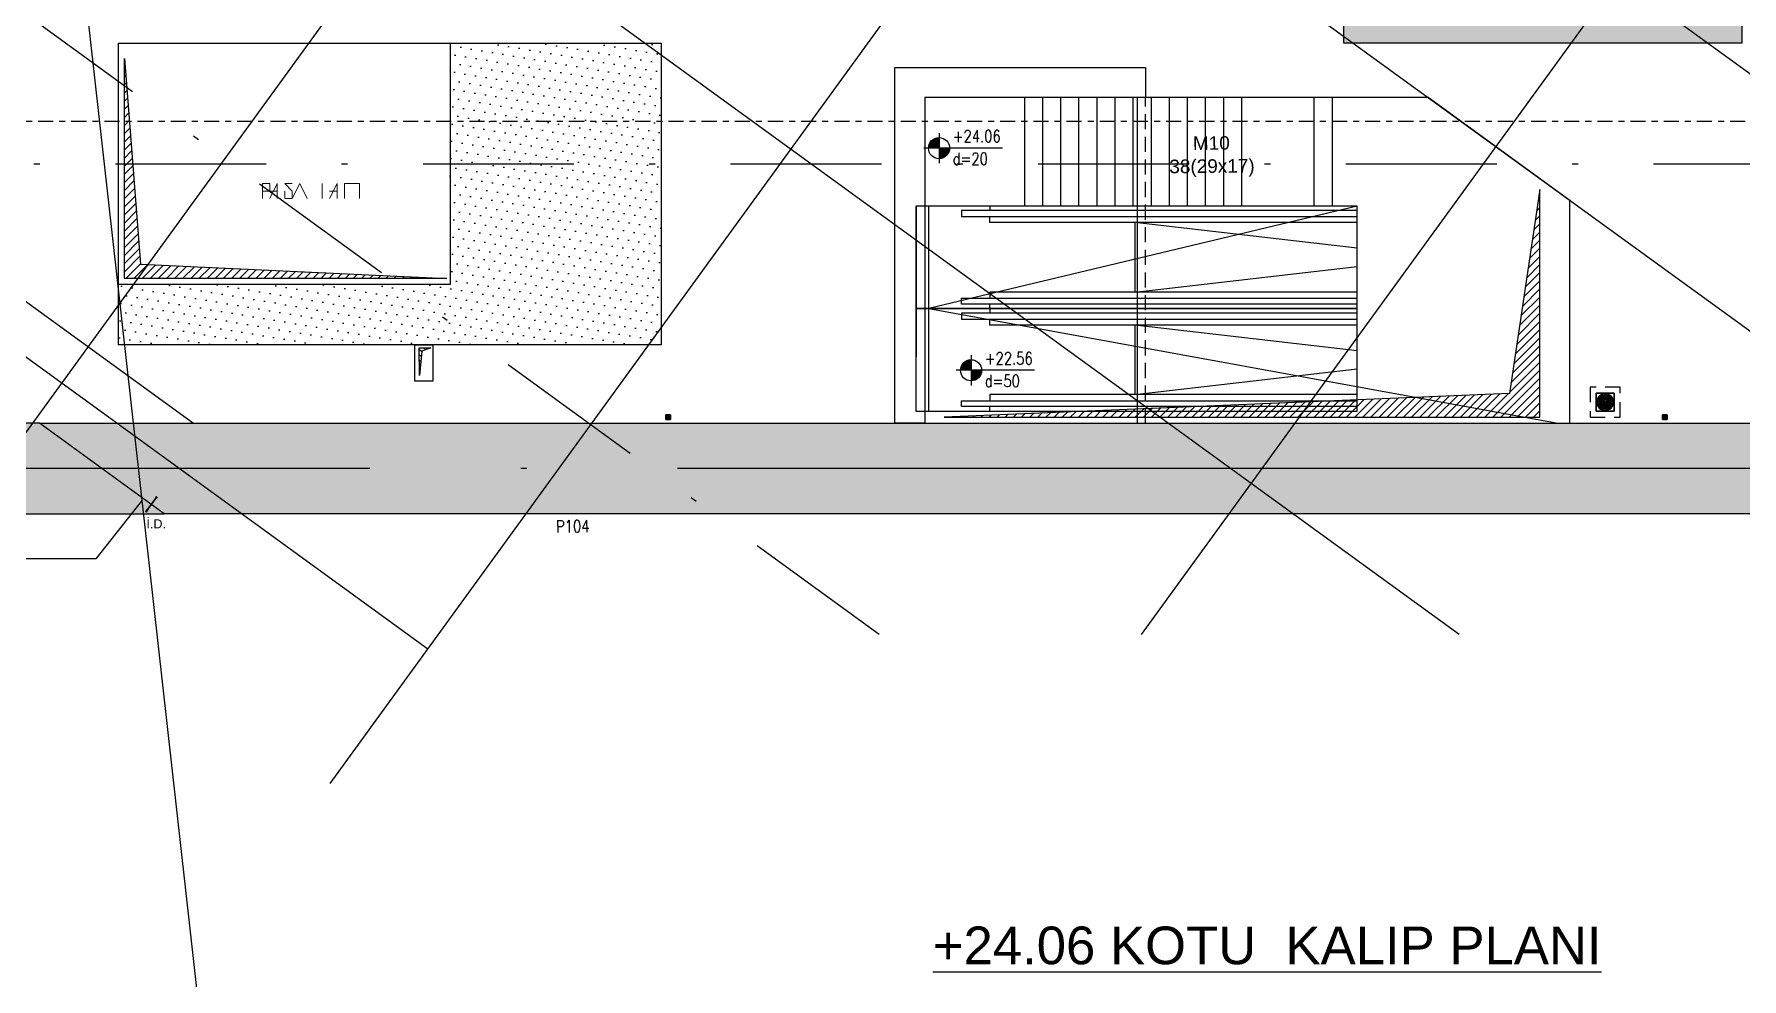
# Model space of a CAD drawing. Header units: inches. Extents: x 400392 to 401495, y 4543971 to 4544133.
# Drawn here: x 400781.95 to 400810.26, y 4544038.53 to 4544054.19 of the extents above; entities that cross this region are included whole.
import ezdxf
from ezdxf.enums import TextEntityAlignment as Align

# ---------------------------------------------------------------- set-up
doc = ezdxf.new("R2010")
doc.units = ezdxf.units.IN
doc.header["$MEASUREMENT"] = 0
for name, pattern in [('ACAD_ISO05W100', [33, 24, -3, 0, -3, 0, -3]), ('AKS', [3, 2.5, -0.25, 0, -0.25]), ('CENTER', [2, 1.25, -0.25, 0.25, -0.25]), ('CIZGI', [0.4, 0.25, -0.15]), ('CONTINU', [0]), ('DASHDOT2', [0.5, 0.25, -0.125, 0, -0.125]), ('HIDDEN', [0.375, 0.25, -0.125])]:
    doc.linetypes.add(name, pattern=pattern)
doc.layers.add('A-DETL-GENF', color=92, linetype='Continuous', lineweight=9)
for name, color, linetype in [('aks prota', 2, 'AKS'), ('bosluk prota', 2, 'Continuous'), ('bosluk tarama prota', 8, 'Continuous'), ('boşluk prota', 2, 'Continuous'), ('boşluk taraması prota', 252, 'Continuous'), ('iderzi_PROTA', 3, 'Continuous'), ('kiriş prota', 6, 'Continuous'), ('kolon tarama prota', 252, 'Continuous'), ('merdiven prota', 2, 'Continuous'), ('not yazısı prota', 6, 'Continuous'), ('not çizgisi prota', 4, 'Continuous'), ('perde prota', 1, 'Continuous'), ('PRT-AL-TUNEL_EKSENI', 14, 'DASHDOT2'), ('PRT-MI-a_fit_drainage', 10, 'Continuous'), ('prt-s-taxis', 7, 'Continuous'), ('skesit prota', 7, 'Continuous'), ('st-s_kolon tarama', 252, 'Continuous'), ('st-s_level (kot)', 6, 'Continuous'), ('st-s_levelmark (kot işareti)', 4, 'Continuous'), ('st_s_su tutucu', 2, 'Continuous'), ('st_s_ölçü', 4, 'Continuous'), ('temel prota', 6, 'Continuous'), ('tperde prota', 6, 'Continuous'), ('tplan prota', 7, 'Continuous')]:
    doc.layers.add(name, color=color, linetype=linetype)
doc.styles.add('Arial', font='Arial.ttf')
doc.styles.add('OLCU', font='romanstw.shx')
doc.styles.add('PRT-MI-a_Arial', font='Arial.ttf', dxfattribs={"height": 30})
doc.styles.add('text25_PROTA', font='Arial.ttf', dxfattribs={"height": 25})
doc.styles.add('tkolon', font='romanstw.shx')
doc.dimstyles.new('1-50', dxfattribs={"dimtxt": 10, "dimasz": 4, "dimexe": 4, "dimexo": 8, "dimgap": 4, "dimtad": 1, "dimdec": 1, "dimrnd": 0.05, "dimzin": 9, "dimdsep": 46, "dimtxsty": 'OLCU', "dimblk1": 'OBLIQUE', "dimblk2": 'OBLIQUE', "dimsah": 1, "dimcen": 2, "dimdle": 4, "dimclrd": 4, "dimclre": 4, "dimclrt": 3, "dimadec": 1, "dimazin": 0, "dimtfac": 1, "dimtdec": 1, "dimtix": 1, "dimtmove": 2, "dimatfit": 3, "dimldrblk": 'OBLIQUE', "dimfxl": 1, "dimtvp": 1, "dimtolj": 1, "dimtzin": 1, "dimarcsym": 0})

# ---------------------------------------------------------------- blocks, each defined once
blk = doc.blocks.new('+24.06 mekanik')
at = {"layer": 'kolon tarama prota', "color": 253}
for p, q in [((71951, 152894), (71708, 152718)), ((71708, 152718), (71951, 152894)), ((72127, 152652), (71951, 152894)), ((71951, 152894), (72127, 152652)), ((71951, 152894), (71951, 152894)), ((72875, 153120), (72810, 153073)), ((72810, 153073), (72875, 153120)), ((72810, 153073), (72857, 153008)), ((72857, 153008), (72810, 153073)), ((72810, 153073), (72810, 153073)), ((72837, 153049), (72833, 153046)), ((72833, 153046), (72837, 153049)), ((72833, 153046), (72833, 153046)), ((72837, 153049), (72837, 153049)), ((72839, 153038), (72843, 153041)), ((72843, 153041), (72839, 153038)), ((72839, 153038), (72839, 153038)), ((72840, 153091), (72843, 153086)), ((72843, 153086), (72840, 153091)), ((72840, 153091), (72840, 153091)), ((72843, 153086), (72843, 153086)), ((72847, 153056), (72843, 153053)), ((72843, 153053), (72847, 153056)), ((72843, 153053), (72843, 153053)), ((72843, 153041), (72843, 153041)), ((72847, 153081), (72850, 153076)), ((72850, 153076), (72847, 153081)), ((72847, 153081), (72847, 153081)), ((72847, 153056), (72847, 153056)), ((72851, 153092), (72848, 153097)), ((72848, 153097), (72851, 153092)), ((72848, 153097), (72848, 153097)), ((72849, 153045), (72853, 153048)), ((72853, 153048), (72849, 153045)), ((72849, 153045), (72849, 153045)), ((72850, 153076), (72850, 153076)), ((72851, 153092), (72851, 153092)), ((72858, 153064), (72853, 153060)), ((72853, 153060), (72858, 153064)), ((72853, 153060), (72853, 153060)), ((72853, 153048), (72853, 153048)), ((72859, 153082), (72855, 153087)), ((72855, 153087), (72859, 153082)), ((72855, 153087), (72855, 153087)), ((72855, 153071), (72858, 153066)), ((72858, 153066), (72855, 153071)), ((72855, 153071), (72855, 153071)), ((72857, 153008), (72922, 153055)), ((72922, 153055), (72857, 153008)), ((72857, 153008), (72857, 153008)), ((72858, 153066), (72858, 153066)), ((72858, 153064), (72858, 153064)), ((72859, 153082), (72859, 153082)), ((72859, 153052), (72864, 153056)), ((72864, 153056), (72859, 153052)), ((72859, 153052), (72859, 153052)), ((72866, 153072), (72863, 153077)), ((72863, 153077), (72866, 153072)), ((72863, 153077), (72863, 153077)), ((72864, 153056), (72864, 153056)), ((72866, 153072), (72866, 153072)), ((72866, 153056), (72869, 153051)), ((72869, 153051), (72866, 153056)), ((72866, 153056), (72866, 153056)), ((72873, 153075), (72868, 153071)), ((72868, 153071), (72873, 153075)), ((72868, 153071), (72868, 153071)), ((72869, 153051), (72869, 153051)), ((72873, 153075), (72873, 153075)), ((72873, 153045), (72876, 153041)), ((72876, 153041), (72873, 153045)), ((72873, 153045), (72873, 153045)), ((72874, 153063), (72879, 153067)), ((72879, 153067), (72874, 153063)), ((72874, 153063), (72874, 153063)), ((72877, 153057), (72874, 153062)), ((72874, 153062), (72877, 153057)), ((72874, 153062), (72874, 153062)), ((72922, 153055), (72875, 153120)), ((72875, 153120), (72922, 153055)), ((72875, 153120), (72875, 153120)), ((72876, 153041), (72876, 153041)), ((72877, 153057), (72877, 153057)), ((72883, 153082), (72879, 153079)), ((72879, 153079), (72883, 153082)), ((72879, 153079), (72879, 153079)), ((72879, 153067), (72879, 153067)), ((72880, 153035), (72884, 153031)), ((72884, 153031), (72880, 153035)), ((72880, 153035), (72880, 153035)), ((72885, 153047), (72881, 153051)), ((72881, 153051), (72885, 153047)), ((72881, 153051), (72881, 153051)), ((72883, 153082), (72883, 153082)), ((72884, 153031), (72884, 153031)), ((72885, 153071), (72889, 153074)), ((72889, 153074), (72885, 153071)), ((72885, 153071), (72885, 153071)), ((72885, 153047), (72885, 153047)), ((72893, 153089), (72889, 153086)), ((72889, 153086), (72893, 153089)), ((72889, 153086), (72889, 153086)), ((72889, 153074), (72889, 153074)), ((72892, 153037), (72889, 153041)), ((72889, 153041), (72892, 153037)), ((72889, 153041), (72889, 153041)), ((72892, 153037), (72892, 153037)), ((72893, 153089), (72893, 153089)), ((72894, 153078), (72899, 153081)), ((72899, 153081), (72894, 153078)), ((72894, 153078), (72894, 153078)), ((72899, 153081), (72899, 153081)), ((72922, 153055), (72922, 153055)), ((71708, 152718), (71884, 152475)), ((71884, 152475), (71708, 152718)), ((71708, 152718), (71708, 152718)), ((71818, 152618), (71801, 152607)), ((71801, 152607), (71818, 152618)), ((71801, 152607), (71801, 152607)), ((71807, 152598), (71824, 152610)), ((71824, 152610), (71807, 152598)), ((71807, 152598), (71807, 152598)), ((71818, 152618), (71818, 152618)), ((71824, 152610), (71824, 152610)), ((71831, 152795), (71843, 152779)), ((71843, 152779), (71831, 152795)), ((71831, 152795), (71831, 152795)), ((71854, 152645), (71838, 152633)), ((71838, 152633), (71854, 152645)), ((71838, 152633), (71838, 152633)), ((71851, 152785), (71839, 152801)), ((71839, 152801), (71851, 152785)), ((71839, 152801), (71839, 152801)), ((71843, 152779), (71843, 152779)), ((71844, 152625), (71860, 152637)), ((71860, 152637), (71844, 152625)), ((71844, 152625), (71844, 152625)), ((71851, 152785), (71851, 152785)), ((71854, 152645), (71854, 152645)), ((71858, 152759), (71870, 152742)), ((71870, 152742), (71858, 152759)), ((71858, 152759), (71858, 152759)), ((71860, 152637), (71860, 152637)), ((71878, 152748), (71866, 152764)), ((71866, 152764), (71878, 152748)), ((71866, 152764), (71866, 152764)), ((71870, 152742), (71870, 152742)), ((71891, 152671), (71874, 152660)), ((71874, 152660), (71891, 152671)), ((71874, 152660), (71874, 152660)), ((71878, 152748), (71878, 152748)), ((71880, 152651), (71897, 152663)), ((71897, 152663), (71880, 152651)), ((71880, 152651), (71880, 152651)), ((71884, 152722), (71896, 152706)), ((71896, 152706), (71884, 152722)), ((71884, 152722), (71884, 152722)), ((71884, 152475), (72127, 152652)), ((72127, 152652), (71884, 152475)), ((71891, 152671), (71891, 152671)), ((71904, 152712), (71892, 152728)), ((71892, 152728), (71904, 152712)), ((71892, 152728), (71892, 152728)), ((71896, 152706), (71896, 152706)), ((71897, 152663), (71897, 152663)), ((71904, 152712), (71904, 152712)), ((71931, 152658), (71943, 152642)), ((71943, 152642), (71931, 152658)), ((71931, 152658), (71931, 152658)), ((71955, 152718), (71939, 152706)), ((71939, 152706), (71955, 152718)), ((71939, 152706), (71939, 152706)), ((71951, 152647), (71939, 152664)), ((71939, 152664), (71951, 152647)), ((71939, 152664), (71939, 152664)), ((71943, 152642), (71943, 152642)), ((71944, 152698), (71961, 152710)), ((71961, 152710), (71944, 152698)), ((71944, 152698), (71944, 152698)), ((71951, 152647), (71951, 152647)), ((71955, 152718), (71955, 152718)), ((71958, 152621), (71969, 152605)), ((71969, 152605), (71958, 152621)), ((71958, 152621), (71958, 152621)), ((71961, 152710), (71961, 152710)), ((71977, 152611), (71966, 152627)), ((71966, 152627), (71977, 152611)), ((71966, 152627), (71966, 152627)), ((71969, 152605), (71969, 152605)), ((71991, 152745), (71975, 152733)), ((71975, 152733), (71991, 152745)), ((71975, 152733), (71975, 152733)), ((71977, 152611), (71977, 152611)), ((71981, 152725), (71997, 152736)), ((71997, 152736), (71981, 152725)), ((71981, 152725), (71981, 152725)), ((71991, 152745), (71991, 152745)), ((71997, 152736), (71997, 152736)), ((72028, 152771), (72012, 152759)), ((72012, 152759), (72028, 152771)), ((72012, 152759), (72012, 152759)), ((72018, 152751), (72034, 152763)), ((72034, 152763), (72018, 152751)), ((72018, 152751), (72018, 152751)), ((72028, 152771), (72028, 152771)), ((72034, 152763), (72034, 152763)), ((72127, 152652), (72127, 152652)), ((71884, 152475), (71884, 152475)), ((71984, 152585), (71996, 152569)), ((71996, 152569), (71984, 152585)), ((71984, 152585), (71984, 152585)), ((72004, 152575), (71992, 152591)), ((71992, 152591), (72004, 152575)), ((71992, 152591), (71992, 152591)), ((71996, 152569), (71996, 152569)), ((72004, 152575), (72004, 152575)), ((59506, 143406), (59441, 143359)), ((59441, 143359), (59506, 143406)), ((59441, 143359), (59488, 143295)), ((59488, 143295), (59441, 143359)), ((59441, 143359), (59441, 143359)), ((59469, 143336), (59464, 143333)), ((59464, 143333), (59469, 143336)), ((59464, 143333), (59464, 143333)), ((59469, 143336), (59469, 143336)), ((59470, 143325), (59474, 143328)), ((59474, 143328), (59470, 143325)), ((59470, 143325), (59470, 143325)), ((59471, 143378), (59474, 143373)), ((59474, 143373), (59471, 143378)), ((59471, 143378), (59471, 143378)), ((59474, 143373), (59474, 143373)), ((59479, 143343), (59474, 143340)), ((59474, 143340), (59479, 143343)), ((59474, 143340), (59474, 143340)), ((59474, 143328), (59474, 143328)), ((59478, 143368), (59482, 143363)), ((59482, 143363), (59478, 143368)), ((59478, 143368), (59478, 143368)), ((59483, 143379), (59479, 143383)), ((59479, 143383), (59483, 143379)), ((59479, 143383), (59479, 143383)), ((59479, 143343), (59479, 143343)), ((59480, 143332), (59484, 143335)), ((59484, 143335), (59480, 143332)), ((59480, 143332), (59480, 143332)), ((59482, 143363), (59482, 143363)), ((59483, 143379), (59483, 143379)), ((59489, 143351), (59484, 143347)), ((59484, 143347), (59489, 143351)), ((59484, 143347), (59484, 143347)), ((59484, 143335), (59484, 143335)), ((59486, 143358), (59489, 143353)), ((59489, 143353), (59486, 143358)), ((59486, 143358), (59486, 143358)), ((59490, 143369), (59487, 143374)), ((59487, 143374), (59490, 143369)), ((59487, 143374), (59487, 143374)), ((59488, 143295), (59553, 143342)), ((59553, 143342), (59488, 143295)), ((59488, 143295), (59488, 143295)), ((59489, 143353), (59489, 143353)), ((59489, 143351), (59489, 143351)), ((59490, 143369), (59490, 143369)), ((59490, 143339), (59495, 143343)), ((59495, 143343), (59490, 143339)), ((59490, 143339), (59490, 143339)), ((59497, 143359), (59494, 143364)), ((59494, 143364), (59497, 143359)), ((59494, 143364), (59494, 143364)), ((59495, 143343), (59495, 143343)), ((59497, 143359), (59497, 143359)), ((59497, 143343), (59500, 143338)), ((59500, 143338), (59497, 143343)), ((59497, 143343), (59497, 143343)), ((59504, 143362), (59499, 143358)), ((59499, 143358), (59504, 143362)), ((59499, 143358), (59499, 143358)), ((59500, 143338), (59500, 143338)), ((59504, 143362), (59504, 143362)), ((59504, 143332), (59508, 143328)), ((59508, 143328), (59504, 143332)), ((59504, 143332), (59504, 143332)), ((59505, 143350), (59510, 143354)), ((59510, 143354), (59505, 143350)), ((59505, 143350), (59505, 143350)), ((59508, 143344), (59505, 143348)), ((59505, 143348), (59508, 143344)), ((59505, 143348), (59505, 143348)), ((59553, 143342), (59506, 143406)), ((59506, 143406), (59553, 143342)), ((59506, 143406), (59506, 143406)), ((59508, 143344), (59508, 143344)), ((59508, 143328), (59508, 143328)), ((59514, 143369), (59510, 143366)), ((59510, 143366), (59514, 143369)), ((59510, 143366), (59510, 143366)), ((59510, 143354), (59510, 143354)), ((59512, 143322), (59515, 143318)), ((59515, 143318), (59512, 143322)), ((59512, 143322), (59512, 143322)), ((59516, 143333), (59513, 143338)), ((59513, 143338), (59516, 143333)), ((59513, 143338), (59513, 143338)), ((59514, 143369), (59514, 143369)), ((59515, 143318), (59515, 143318)), ((59516, 143358), (59520, 143361)), ((59520, 143361), (59516, 143358)), ((59516, 143358), (59516, 143358)), ((59516, 143333), (59516, 143333)), ((59524, 143376), (59520, 143373)), ((59520, 143373), (59524, 143376)), ((59520, 143373), (59520, 143373)), ((59520, 143361), (59520, 143361)), ((59523, 143324), (59520, 143328)), ((59520, 143328), (59523, 143324)), ((59520, 143328), (59520, 143328)), ((59523, 143324), (59523, 143324)), ((59524, 143376), (59524, 143376)), ((59526, 143365), (59530, 143368)), ((59530, 143368), (59526, 143365)), ((59526, 143365), (59526, 143365)), ((59530, 143368), (59530, 143368)), ((59553, 143342), (59553, 143342))]:
    blk.add_line(p, q, dxfattribs=at)
for centre, radius, start, end in [((72866, 153064), 40, 126, 306), ((72866, 153064), 40, 126, 306), ((72866, 153064), 37.3, 133.6967, 208.3033), ((72866, 153064), 37.3, 133.6967, 208.3033), ((72866, 153064), 33, 0, 180), ((72866, 153064), 33, 180, 0), ((72866, 153064), 32, 134.9893, 207.0107), ((72866, 153064), 32, 134.9893, 207.0107), ((72866, 153064), 30, 126, 306), ((72866, 153064), 30, 126, 306), ((72866, 153064), 37.3, 223.6967, 298.3033), ((72866, 153064), 37.3, 223.6967, 298.3033), ((72866, 153064), 25, 126, 306), ((72866, 153064), 25, 126, 306), ((72866, 153064), 25.3, 137.3831, 204.6169), ((72866, 153064), 25.3, 137.3831, 204.6169), ((72866, 153064), 40, 306, 126), ((72866, 153064), 40, 306, 126), ((72866, 153064), 32, 224.9893, 297.0107), ((72866, 153064), 32, 224.9893, 297.0107), ((72866, 153064), 20, 140.4775, 201.5225), ((72866, 153064), 20, 140.4775, 201.5225), ((72866, 153064), 37.3, 43.6967, 118.3033), ((72866, 153064), 37.3, 43.6967, 118.3033), ((72866, 153064), 30, 306, 126), ((72866, 153064), 30, 306, 126), ((72866, 153047), 16.5, 90, 270), ((72866, 153064), 25.3, 227.3831, 294.6169), ((72866, 153064), 25.3, 227.3831, 294.6169), ((72866, 153064), 32, 44.9893, 117.0107), ((72866, 153064), 32, 44.9893, 117.0107), ((72866, 153064), 25, 306, 126), ((72866, 153064), 25, 306, 126), ((72866, 153064), 13.3, 148.0243, 193.9757), ((72866, 153064), 13.3, 148.0243, 193.9757), ((72866, 153064), 20, 230.4775, 291.5225), ((72866, 153064), 20, 230.4775, 291.5225), ((72866, 153064), 25.3, 47.3831, 114.6169), ((72866, 153064), 25.3, 47.3831, 114.6169), ((72866, 153064), 8, 164.6822, 177.3178), ((72866, 153064), 8, 164.6822, 177.3178), ((72866, 153064), 20, 50.4775, 111.5225), ((72866, 153064), 20, 50.4775, 111.5225), ((72866, 153064), 13.3, 238.0243, 283.9757), ((72866, 153064), 13.3, 238.0243, 283.9757), ((72866, 153064), 13.3, 58.0243, 103.9757), ((72866, 153064), 13.3, 58.0243, 103.9757), ((72866, 153064), 8, 254.6822, 267.3178), ((72866, 153064), 8, 254.6822, 267.3178), ((72866, 153080), 16.5, 270, 90), ((72866, 153064), 8, 74.6822, 87.3178), ((72866, 153064), 8, 74.6822, 87.3178), ((72866, 153064), 8, 344.6822, 357.3178), ((72866, 153064), 8, 344.6822, 357.3178), ((72866, 153064), 13.3, 328.0243, 13.9757), ((72866, 153064), 13.3, 328.0243, 13.9757), ((72866, 153064), 20, 320.4775, 21.5225), ((72866, 153064), 20, 320.4775, 21.5225), ((72866, 153064), 25.3, 317.3831, 24.6169), ((72866, 153064), 25.3, 317.3831, 24.6169), ((72866, 153064), 32, 314.9893, 27.0107), ((72866, 153064), 32, 314.9893, 27.0107), ((72866, 153064), 37.3, 313.6967, 28.3033), ((72866, 153064), 37.3, 313.6967, 28.3033), ((71918, 152685), 140, 128.0467, 213.9533), ((71918, 152685), 140, 128.0467, 213.9533), ((71918, 152685), 120, 128.388, 213.612), ((71918, 152685), 120, 128.388, 213.612), ((71918, 152685), 140, 218.0467, 303.9533), ((71918, 152685), 140, 218.0467, 303.9533), ((71918, 152685), 100, 126, 306), ((71918, 152685), 100, 126, 306), ((71918, 152685), 95, 129.017, 212.983), ((71918, 152685), 95, 129.017, 212.983), ((71918, 152685), 120, 218.388, 303.612), ((71918, 152685), 120, 218.388, 303.612), ((71918, 152685), 90, 126, 306), ((71918, 152685), 90, 126, 306), ((71918, 152685), 140, 38.0467, 123.9533), ((71918, 152685), 140, 38.0467, 123.9533), ((71918, 152685), 75, 129.8226, 212.1774), ((71918, 152685), 75, 129.8226, 212.1774), ((71918, 152685), 95, 219.017, 302.983), ((71918, 152685), 95, 219.017, 302.983), ((71918, 152685), 120, 38.388, 123.612), ((71918, 152685), 120, 38.388, 123.612), ((71918, 152685), 100, 306, 126), ((71918, 152685), 100, 306, 126), ((71918, 152685), 59, 0, 180), ((71918, 152685), 59, 180, 0), ((71918, 152685), 75, 219.8226, 302.1774), ((71918, 152685), 75, 219.8226, 302.1774), ((71918, 152685), 90, 306, 126), ((71918, 152685), 90, 306, 126), ((71918, 152685), 95, 39.017, 122.983), ((71918, 152685), 95, 39.017, 122.983), ((71918, 152685), 50, 126, 306), ((71918, 152685), 50, 126, 306), ((71918, 152685), 50, 131.7392, 210.2608), ((71918, 152685), 50, 131.7392, 210.2608), ((71918, 152685), 75, 39.8226, 122.1774), ((71918, 152685), 75, 39.8226, 122.1774), ((71918, 152685), 50, 221.7392, 300.2608), ((71918, 152685), 50, 221.7392, 300.2608), ((71918, 152685), 50, 306, 126), ((71918, 152685), 50, 306, 126), ((71918, 152685), 30, 135.5941, 206.4059), ((71918, 152685), 30, 135.5941, 206.4059), ((71918, 152655), 29.5, 90, 270), ((71918, 152685), 50, 41.7392, 120.2608), ((71918, 152685), 50, 41.7392, 120.2608), ((71918, 152685), 30, 225.5941, 296.4059), ((71918, 152685), 30, 225.5941, 296.4059), ((71918, 152685), 30, 45.5941, 116.4059), ((71918, 152685), 30, 45.5941, 116.4059), ((71918, 152714), 29.5, 270, 90), ((71918, 152685), 30, 315.5941, 26.4059), ((71918, 152685), 30, 315.5941, 26.4059), ((71918, 152685), 50, 311.7392, 30.2608), ((71918, 152685), 50, 311.7392, 30.2608), ((71918, 152685), 75, 309.8226, 32.1774), ((71918, 152685), 75, 309.8226, 32.1774), ((71918, 152685), 95, 309.017, 32.983), ((71918, 152685), 95, 309.017, 32.983), ((71918, 152685), 120, 308.388, 33.612), ((71918, 152685), 120, 308.388, 33.612), ((71918, 152685), 140, 308.0467, 33.9533), ((71918, 152685), 140, 308.0467, 33.9533), ((59497, 143351), 40, 126, 306), ((59497, 143351), 40, 126, 306), ((59497, 143351), 37.3, 133.6967, 208.3033), ((59497, 143351), 37.3, 133.6967, 208.3033), ((59497, 143351), 33, 0, 180), ((59497, 143351), 33, 180, 0), ((59497, 143351), 32, 134.9893, 207.0107), ((59497, 143351), 32, 134.9893, 207.0107), ((59497, 143351), 30, 126, 306), ((59497, 143351), 30, 126, 306), ((59497, 143351), 37.3, 223.6967, 298.3033), ((59497, 143351), 37.3, 223.6967, 298.3033), ((59497, 143351), 25, 126, 306), ((59497, 143351), 25, 126, 306), ((59497, 143351), 25.3, 137.3831, 204.6169), ((59497, 143351), 25.3, 137.3831, 204.6169), ((59497, 143351), 40, 306, 126), ((59497, 143351), 40, 306, 126), ((59497, 143351), 32, 224.9893, 297.0107), ((59497, 143351), 32, 224.9893, 297.0107), ((59497, 143351), 20, 140.4775, 201.5225), ((59497, 143351), 20, 140.4775, 201.5225), ((59497, 143351), 37.3, 43.6967, 118.3033), ((59497, 143351), 37.3, 43.6967, 118.3033), ((59497, 143351), 30, 306, 126), ((59497, 143351), 30, 306, 126), ((59497, 143351), 25.3, 227.3831, 294.6169), ((59497, 143351), 25.3, 227.3831, 294.6169), ((59497, 143334), 16.5, 90, 270), ((59497, 143351), 25, 306, 126), ((59497, 143351), 25, 306, 126), ((59497, 143351), 32, 44.9893, 117.0107), ((59497, 143351), 32, 44.9893, 117.0107), ((59497, 143351), 13.3, 148.0243, 193.9757), ((59497, 143351), 13.3, 148.0243, 193.9757), ((59497, 143351), 20, 230.4775, 291.5225), ((59497, 143351), 20, 230.4775, 291.5225), ((59497, 143351), 25.3, 47.3831, 114.6169), ((59497, 143351), 25.3, 47.3831, 114.6169), ((59497, 143351), 8, 164.6822, 177.3178), ((59497, 143351), 8, 164.6822, 177.3178), ((59497, 143351), 20, 50.4775, 111.5225), ((59497, 143351), 20, 50.4775, 111.5225), ((59497, 143351), 13.3, 238.0243, 283.9757), ((59497, 143351), 13.3, 238.0243, 283.9757), ((59497, 143351), 13.3, 58.0243, 103.9757), ((59497, 143351), 13.3, 58.0243, 103.9757), ((59497, 143351), 8, 254.6822, 267.3178), ((59497, 143351), 8, 254.6822, 267.3178), ((59497, 143367), 16.5, 270, 90), ((59497, 143351), 8, 74.6822, 87.3178), ((59497, 143351), 8, 74.6822, 87.3178), ((59497, 143351), 8, 344.6822, 357.3178), ((59497, 143351), 8, 344.6822, 357.3178), ((59497, 143351), 13.3, 328.0243, 13.9757), ((59497, 143351), 13.3, 328.0243, 13.9757), ((59497, 143351), 20, 320.4775, 21.5225), ((59497, 143351), 20, 320.4775, 21.5225), ((59497, 143351), 25.3, 317.3831, 24.6169), ((59497, 143351), 25.3, 317.3831, 24.6169), ((59497, 143351), 32, 314.9893, 27.0107), ((59497, 143351), 32, 314.9893, 27.0107), ((59497, 143351), 37.3, 313.6967, 28.3033), ((59497, 143351), 37.3, 313.6967, 28.3033)]:
    blk.add_arc(centre, radius, start, end, dxfattribs=at)
blk = doc.blocks.new('_Oblique')
at = {"layer": 'st_s_ölçü', "lineweight": -2}
blk.add_line((-0.5, -0.5), (0.5, 0.5), dxfattribs=at)
blk = doc.blocks.new('Stair_Anotation')
at = {"color": 0, "style": 'PRT-MI-a_Arial'}
blk.add_attdef('M.ADI', text='', height=0.2, dxfattribs=at).set_placement((0, 0), align=Align.BOTTOM_CENTER)
blk.add_attdef('BAS.SAYI-(EN-RIHT)', text='', height=0.2, dxfattribs=at).set_placement((0, -0.08), align=Align.TOP_CENTER)
blk = doc.blocks.new('170 EXCALATOR')
at = {"color": 253}
blk.add_lwpolyline([(53250.8, 3429.1), (53250.8, 3599.1)], dxfattribs=at)
at = {"layer": 'st_s_ölçü', "color": 252, "ltscale": 0.1}
blk.add_line((53961.2, 3599.1), (53961.2, 3429.1), dxfattribs=at)
for points in [[(53250.8, 3599.1), (53982.2, 3599.1), (53982.2, 3429.1), (53250.8, 3429.1)], [(53859.5, 3599.1), (53859.5, 3591.6)], [(53250.8, 3591.6), (53906.5, 3591.6), (53906.5, 3581.8), (53250.8, 3581.8)], [(53250.8, 3571.6), (53859.5, 3571.6), (53859.5, 3581.8)], [(53250.8, 3529.1), (53619.3, 3571.6), (53619.3, 3456.6), (53250.8, 3499.1)], [(53250.8, 3456.6), (53859.5, 3456.6), (53859.5, 3446.3)], [(53250.8, 3436.6), (53906.5, 3436.6), (53906.5, 3446.3), (53250.8, 3446.3)], [(53859.5, 3429.1), (53859.5, 3436.6)]]:
    blk.add_lwpolyline(points, dxfattribs=at)
blk = doc.blocks.new('PLAN_KOT')
at = {"layer": 'st-s_levelmark (kot işareti)'}
h = blk.add_hatch(color=256, dxfattribs=at)
h.paths.add_polyline_path([(0, 17.5, 0.414214), (-17.5, 0), (0, 0)])
h.paths.add_polyline_path([(17.5, 0), (0, 0), (0, -17.5, 0.414214)])
for p, q in [((105, 0), (-25, 0)), ((0, 25), (0, -25))]:
    blk.add_line(p, q, dxfattribs=at)
blk.add_circle((0, 0), 17.5, dxfattribs=at)
at = {"layer": 'st-s_level (kot)', "color": 6, "style": 'OLCU', "width": 0.8}
for tag, p in [('KOT', (22.7, 9.8)), ('DÖŞEME_KALINLIĞI', (22.7, -27.6))]:
    blk.add_attdef(tag, p, '', height=20, dxfattribs=at)
blk = doc.blocks.new('D')
at = {"layer": 'st_s_su tutucu', "linetype": 'CONTINU', "ltscale": 0.2}
for p, q in [((-39987.8, 52508.2), (-39992.6, 52508.2)), ((-39992.6, 52508.2), (-39992.6, 52507.4)), ((-39992.6, 52507.4), (-39990.6, 52506.1)), ((-39990.6, 52498.5), (-39991.5, 52498.5)), ((-39991.5, 52498.5), (-39991.5, 52497.9)), ((-39991.5, 52497.9), (-39990.6, 52497.9)), ((-39990.6, 52506.1), (-39990.6, 52498.5)), ((-39990.6, 52497.9), (-39990.6, 52488.5)), ((-39989.8, 52506.1), (-39987.8, 52507.4)), ((-39989.8, 52498.5), (-39989.8, 52506.1)), ((-39988.9, 52498.5), (-39989.8, 52498.5)), ((-39989.8, 52488.5), (-39989.8, 52497.9)), ((-39989.8, 52497.9), (-39988.9, 52497.9)), ((-39988.9, 52497.9), (-39988.9, 52498.5)), ((-39987.8, 52507.4), (-39987.8, 52508.2)), ((-39992.6, 52449), (-39990.6, 52450.3)), ((-39992.6, 52448.2), (-39992.6, 52449)), ((-39987.8, 52448.2), (-39992.6, 52448.2)), ((-39990.6, 52478.7), (-39991.9, 52478.7)), ((-39991.9, 52478.7), (-39991.9, 52477.7)), ((-39991.9, 52477.7), (-39990.6, 52477.7)), ((-39990.6, 52488.5), (-39991.5, 52488.5)), ((-39991.5, 52488.5), (-39991.5, 52487.9)), ((-39991.5, 52487.9), (-39990.6, 52487.9)), ((-39991.5, 52467.9), (-39991.5, 52468.5)), ((-39991.5, 52468.5), (-39990.6, 52468.5)), ((-39990.6, 52467.9), (-39991.5, 52467.9)), ((-39991.5, 52457.9), (-39991.5, 52458.5)), ((-39991.5, 52458.5), (-39990.6, 52458.5)), ((-39990.6, 52457.9), (-39991.5, 52457.9)), ((-39990.6, 52487.9), (-39990.6, 52478.7)), ((-39990.6, 52468.5), (-39990.6, 52477.7)), ((-39990.6, 52458.5), (-39990.6, 52467.9)), ((-39990.6, 52450.3), (-39990.6, 52457.9)), ((-39988.9, 52488.5), (-39989.8, 52488.5)), ((-39989.8, 52478.7), (-39989.8, 52487.9)), ((-39989.8, 52487.9), (-39988.9, 52487.9)), ((-39988.5, 52478.7), (-39989.8, 52478.7)), ((-39989.8, 52477.7), (-39988.5, 52477.7)), ((-39989.8, 52477.7), (-39989.8, 52468.5)), ((-39989.8, 52468.5), (-39988.9, 52468.5)), ((-39988.9, 52467.9), (-39989.8, 52467.9)), ((-39989.8, 52467.9), (-39989.8, 52458.5)), ((-39989.8, 52458.5), (-39988.9, 52458.5)), ((-39988.9, 52457.9), (-39989.8, 52457.9)), ((-39989.8, 52457.9), (-39989.8, 52450.3)), ((-39989.8, 52450.3), (-39987.8, 52449)), ((-39988.9, 52487.9), (-39988.9, 52488.5)), ((-39988.9, 52468.5), (-39988.9, 52467.9)), ((-39988.9, 52458.5), (-39988.9, 52457.9)), ((-39988.5, 52477.7), (-39988.5, 52478.7)), ((-39987.8, 52449), (-39987.8, 52448.2))]:
    blk.add_line(p, q, dxfattribs=at)
blk = doc.blocks.new('YER SUZGECI_20x20')
at = {"color": 2}
blk.add_lwpolyline([(-20, 0), (0, 0), (0, 20), (-20, 20)], close=True, dxfattribs=at)
for points in [[(0, 20), (-20, 0)], [(-20, 20), (0, 0)]]:
    blk.add_lwpolyline(points, dxfattribs=at)
blk.add_circle((-10, 10), 7, dxfattribs=at)

msp = doc.modelspace()

# ---------------------------------------------------------------- hatches: boundary and pattern name
at = {"layer": 'bosluk tarama prota'}
h = msp.add_hatch(dxfattribs=at)
h.set_pattern_fill('ANSI31', color=256, scale=0.5, angle=115.1177)
h.set_pattern_definition([(315.1177, (400791.57428, 4544018.224756), (0.0441033, 0.04428486), [])])
h.paths.add_polyline_path([(400788.333, 4544048.993), (400788.524, 4544048.994), (400788.376, 4544048.939), (400788.334, 4544048.533)])
at = {"layer": 'boşluk taraması prota', "ltscale": 2}
h = msp.add_hatch(dxfattribs=at)
h.set_pattern_fill('ANSI31', color=256, scale=0.03, style=0)
h.set_pattern_definition([(45, (400081.21934, 4543638.85538), (-0.067351921, 0.067351921), [])])
h.paths.add_polyline_path([(400783.444, 4544053.791), (400783.71, 4544050.381), (400788.79, 4544050.143), (400783.444, 4544050.143)])
h = msp.add_hatch(dxfattribs=at)
h.set_pattern_fill('ANSI31', color=256, scale=0.03, style=0)
h.set_pattern_definition([(45, (400092.702535, 4543636.55538), (-0.067351921, 0.067351921), [])])
h.paths.add_polyline_path([(400806.911, 4544051.617), (400806.405, 4544048.236), (400797.036, 4544047.843), (400806.911, 4544047.843)])
at = {"layer": 'kolon tarama prota'}
h = msp.add_hatch(color=256, dxfattribs=at)
h.dxf.hatch_style = 1
h.paths.add_polyline_path([(400784.103, 4544046.243), (400782.038, 4544047.743), (400718.544, 4544047.743), (400718.544, 4544072.643), (400740.374, 4544072.643), (400742.928, 4544076.158), (400741.715, 4544077.04), (400739.61, 4544074.143), (400717.344, 4544074.143), (400717.344, 4544046.243)])
h = msp.add_hatch(color=256, dxfattribs=at)
h.dxf.hatch_style = 1
h.paths.add_polyline_path([(400810.258, 4544063.593), (400803.658, 4544063.593), (400803.658, 4544054.043), (400810.258, 4544054.043)])
h.paths.add_polyline_path([(400803.958, 4544058.968), (400803.958, 4544063.293), (400809.958, 4544063.293), (400809.958, 4544058.968)], flags=16)
h.paths.add_polyline_path([(400809.958, 4544058.668), (400809.958, 4544054.343), (400803.958, 4544054.343), (400803.958, 4544058.668)], flags=16)
h = msp.add_hatch(color=256, dxfattribs=at)
h.dxf.hatch_style = 1
h.paths.add_polyline_path([(400830.757, 4544047.743), (400782.038, 4544047.743), (400784.103, 4544046.243), (400829.757, 4544046.243), (400829.757, 4544045.943), (400830.757, 4544045.943)])
at = {"layer": 'st-s_kolon tarama', "ltscale": 0.001}
h = msp.add_hatch(dxfattribs=at)
h.set_pattern_fill('DOTS', color=253, scale=0.1, angle=54.0078)
h.set_pattern_definition([(54.007833, (399704.38342, 4543636.88038), (-0.081797527, 0.157515452), [0, -0.15875])])
h.paths.add_polyline_path([(400783.344, 4544054.043), (400788.845, 4544054.039), (400788.845, 4544050.043), (400783.344, 4544050.043), (400783.344, 4544049.043), (400792.344, 4544049.043), (400792.344, 4544054.043)])

# ---------------------------------------------------------------- linework, layer by layer
at = {"layer": 'aks prota', "ltscale": 10}
for p, q in [((400819.337, 4544047.034), (400751.516, 4544096.309)), ((400817.309, 4544044.243), (400749.488, 4544093.518)), ((400805.57, 4544044.243), (400745.433, 4544087.936)), ((400780.788, 4544046.18), (400808.237, 4544083.961)), ((400788.472, 4544043.996), (400739.408, 4544079.643)), ((400786.855, 4544041.771), (400814.305, 4544079.553)), ((400800.307, 4544044.243), (400821.934, 4544074.01)), ((400877.814, 4544046.993), (400711.895, 4544046.993))]:
    msp.add_line(p, q, dxfattribs=at)
at = {"layer": 'bosluk prota'}
msp.add_lwpolyline([(400788.333, 4544048.993), (400788.524, 4544048.994), (400788.376, 4544048.939), (400788.334, 4544048.533)], close=True, dxfattribs=at)
at = {"layer": 'boşluk prota', "ltscale": 0.05}
for points in [[(400783.444, 4544053.791), (400783.71, 4544050.381), (400788.79, 4544050.143), (400783.444, 4544050.143)], [(400806.911, 4544051.617), (400806.405, 4544048.236), (400797.036, 4544047.843), (400806.911, 4544047.843)]]:
    msp.add_lwpolyline(points, close=True, dxfattribs=at)
at = {"layer": 'iderzi_PROTA', "linetype": 'ACAD_ISO05W100', "lineweight": 30, "ltscale": 2}
msp.add_lwpolyline([(400784.103, 4544046.243), (400782.038, 4544047.743), (400780.678, 4544047.743), (400776.396, 4544050.856), (400776.396, 4544052.157), (400774.603, 4544052.159), (400769.396, 4544055.942), (400769.396, 4544057.247), (400767.6, 4544057.247), (400762.896, 4544060.664), (400762.896, 4544061.969), (400761.098, 4544061.969), (400757.996, 4544064.223), (400757.996, 4544065.528), (400756.199, 4544065.528), (400750.896, 4544069.381), (400750.896, 4544070.687), (400749.099, 4544070.687), (400745.695, 4544073.16), (400746.165, 4544073.808), (400741.715, 4544077.041)], dxfattribs=at)
at = {"layer": 'kiriş prota'}
for p, q in [((400762.913, 4544063.493), (400784.591, 4544047.743)), ((400800.238, 4544047.743), (400800.238, 4544053.143))]:
    msp.add_line(p, q, dxfattribs=at)
at = {"layer": 'kiriş prota', "linetype": 'HIDDEN'}
msp.add_line((400800.372, 4544047.743), (400800.372, 4544053.143), dxfattribs=at)
at = {"layer": 'kiriş prota'}
for points in [[(400783.344, 4544054.043), (400788.845, 4544054.039), (400788.845, 4544050.043), (400783.344, 4544050.043), (400783.344, 4544054.043)], [(400798.364, 4544053.143), (400796.715, 4544053.143)]]:
    msp.add_lwpolyline(points, dxfattribs=at)
for points in [[(400805.059, 4544053.143), (400798.364, 4544053.143), (400798.364, 4544051.343), (400796.715, 4544051.343), (400796.715, 4544047.743), (400807.409, 4544047.743), (400807.409, 4544051.436)], [(400788.559, 4544049.043), (400788.559, 4544048.443), (400788.259, 4544048.443), (400788.259, 4544049.043)]]:
    msp.add_lwpolyline(points, close=True, dxfattribs=at)
at = {"layer": 'merdiven prota', "linetype": 'HIDDEN', "ltscale": 10}
for p, q in [((400798.364, 4544053.143), (400798.364, 4544051.343)), ((400798.664, 4544053.143), (400798.664, 4544051.343)), ((400798.964, 4544053.143), (400798.964, 4544051.343)), ((400799.264, 4544053.143), (400799.264, 4544051.343)), ((400799.564, 4544053.143), (400799.564, 4544051.343)), ((400799.864, 4544053.143), (400799.864, 4544051.343)), ((400800.164, 4544053.143), (400800.164, 4544051.343)), ((400800.464, 4544053.143), (400800.464, 4544051.343)), ((400800.764, 4544053.143), (400800.764, 4544051.343)), ((400801.064, 4544053.143), (400801.064, 4544051.343)), ((400801.364, 4544053.143), (400801.364, 4544051.343)), ((400801.664, 4544053.143), (400801.664, 4544051.343)), ((400801.964, 4544053.143), (400801.964, 4544051.343)), ((400803.165, 4544053.143), (400803.165, 4544051.343)), ((400803.465, 4544053.143), (400803.465, 4544051.343))]:
    msp.add_line(p, q, dxfattribs=at)
msp.add_lwpolyline([(400796.713, 4544051.343), (400796.568, 4544051.343), (400796.568, 4544047.943), (400796.713, 4544047.943)], dxfattribs=at)
at = {"layer": 'merdiven prota', "color": 4}
msp.add_lwpolyline([(400803.882, 4544051.343), (400796.778, 4544049.643), (400807.209, 4544047.743)], dxfattribs=at)
at = {"layer": 'not yazısı prota'}
msp.add_lwpolyline([(400783.344, 4544054.043), (400792.344, 4544054.043), (400792.344, 4544049.043), (400783.344, 4544049.043)], close=True, dxfattribs=at)
at = {"layer": 'perde prota'}
for points in [[(400784.103, 4544046.243), (400782.038, 4544047.743), (400718.544, 4544047.743), (400718.544, 4544072.643), (400740.374, 4544072.643), (400742.928, 4544076.158), (400741.715, 4544077.04), (400739.61, 4544074.143), (400717.344, 4544074.143), (400717.344, 4544046.243)], [(400803.658, 4544063.593), (400810.258, 4544063.593), (400810.258, 4544054.043), (400803.658, 4544054.043)]]:
    msp.add_lwpolyline(points, close=True, dxfattribs=at)
msp.add_lwpolyline([(400830.757, 4544047.743), (400830.757, 4544045.943), (400829.757, 4544045.943), (400829.757, 4544046.243), (400784.103, 4544046.243), (400782.038, 4544047.743), (400830.757, 4544047.743)], dxfattribs=at)
at = {"layer": 'PRT-AL-TUNEL_EKSENI', "ltscale": 10}
for p, q in [((400795.957, 4544044.243), (400742.112, 4544083.365)), ((400711.895, 4544052.043), (400877.814, 4544052.043))]:
    msp.add_line(p, q, dxfattribs=at)
at = {"layer": 'PRT-MI-a_fit_drainage', "color": 2, "linetype": 'CIZGI'}
msp.add_lwpolyline([(400807.744, 4544048.344), (400807.744, 4544047.844), (400808.244, 4544047.844), (400808.244, 4544048.344)], close=True, dxfattribs=at)
at = {"layer": 'skesit prota', "linetype": 'CENTER', "ltscale": 0.2}
msp.add_lwpolyline([(400773.214, 4544052.753), (400852.18, 4544052.753)], dxfattribs=at)
at = {"layer": 'st_s_ölçü', "color": 6, "lineweight": 0}
for points in [[(400785.732, 4544051.468), (400785.732, 4544051.716), (400785.856, 4544051.716), (400785.856, 4544051.592), (400785.732, 4544051.592)], [(400785.856, 4544051.468), (400785.979, 4544051.716), (400785.979, 4544051.468)], [(400786.227, 4544051.716), (400786.103, 4544051.716), (400786.227, 4544051.592), (400786.227, 4544051.468), (400786.103, 4544051.468), (400786.103, 4544051.592)], [(400786.227, 4544051.468), (400786.351, 4544051.716), (400786.474, 4544051.468)], [(400786.722, 4544051.716), (400786.722, 4544051.592)], [(400786.846, 4544051.468), (400786.969, 4544051.716), (400786.969, 4544051.468)], [(400787.093, 4544051.468), (400787.093, 4544051.716), (400787.217, 4544051.716)], [(400787.217, 4544051.716), (400787.341, 4544051.716)], [(400787.341, 4544051.716), (400787.341, 4544051.468)], [(400787.341, 4544051.468), (400787.341, 4544051.716)], [(400785.856, 4544051.592), (400785.979, 4544051.592)], [(400786.846, 4544051.592), (400786.969, 4544051.592)]]:
    msp.add_lwpolyline(points, dxfattribs=at)
msp.add_lwpolyline([(400786.722, 4544051.592), (400786.722, 4544051.468), (400786.722, 4544051.592)], close=True, dxfattribs=at)
at = {"layer": 'temel prota', "color": 5}
msp.add_lwpolyline([(400796.215, 4544053.143), (400796.215, 4544053.643), (400800.372, 4544053.643), (400800.372, 4544053.143), (400796.715, 4544053.143), (400796.715, 4544047.743), (400796.215, 4544047.743), (400796.215, 4544053.143)], dxfattribs=at)

# ---------------------------------------------------------------- block references
at = {"layer": 'A-DETL-GENF', "xscale": 0.001, "yscale": 0.001, "zscale": 0.001, "rotation": 323.9999999999982}
msp.add_blockref('+24.06 mekanik', (400660.065, 4543966.842), dxfattribs=at)
at = {"layer": 'PRT-MI-a_fit_drainage', "color": 2, "xscale": 0.01, "yscale": 0.01, "zscale": 0.01, "rotation": 269.9905996631218}
msp.add_blockref('YER SUZGECI_20x20', (400807.894, 4544047.994), dxfattribs=at)
at = {"layer": 'prt-s-taxis'}
ref = msp.add_blockref('Stair_Anotation', (400801.475, 4544052.209), dxfattribs=dict(at, xscale=-1.125, yscale=1.125, zscale=1.125, rotation=0.5489632544569911))
ref.add_attrib('M.ADI', 'M10', dxfattribs={"layer": '0', "color": 0, "height": 0.225, "rotation": 0.549, "style": 'PRT-MI-a_Arial'}).set_placement((400801.466, 4544052.209), align=Align.BOTTOM_CENTER)
ref.add_attrib('BAS.SAYI-(EN-RIHT)', '38(29x17)', dxfattribs={"layer": '0', "color": 0, "height": 0.225, "rotation": 0.549, "style": 'PRT-MI-a_Arial'}).set_placement((400801.474, 4544052.119), align=Align.TOP_CENTER)
at = {"layer": 'st-s_level (kot)', "linetype": 'CONTINU', "ltscale": 0.1, "xscale": 0.01, "yscale": 0.01, "zscale": 0.01}
for p, values in [((400796.95, 4544052.304), {'KOT': '+24.06', 'DÖŞEME_KALINLIĞI': 'd=20'}), ((400797.481, 4544048.621), {'KOT': '+22.56', 'DÖŞEME_KALINLIĞI': 'd=50'})]:
    msp.add_blockref('PLAN_KOT', p, dxfattribs=at).add_auto_attribs(values)
at = {"layer": 'st_s_ölçü', "linetype": 'CONTINU', "xscale": -0.01, "yscale": 0.01, "zscale": 0.01}
for p in [(401336.389, 4544015.353), (401336.389, 4544013.653)]:
    msp.add_blockref('170 EXCALATOR', p, dxfattribs=at)
at = {"layer": 'st_s_ölçü', "xscale": 0.004999999999999998, "yscale": 0.004999999999999998, "zscale": 0.004999999999999998, "rotation": 324.0000004129924}
msp.add_blockref('D', (400791.424, 4543716.591), dxfattribs=at)

# ---------------------------------------------------------------- texts
at = {"layer": 'iderzi_PROTA', "linetype": 'ACAD_ISO05W100', "style": 'text25_PROTA'}
msp.add_text('İ.D.', height=0.15, dxfattribs=at).set_placement((400783.808, 4544046.001))
at = {"layer": 'tperde prota', "style": 'tkolon', "width": 0.8}
msp.add_text('P104', height=0.2, rotation=0.4693, dxfattribs=at).set_placement((400790.6, 4544046.033), align=Align.MIDDLE_LEFT)
at = {"layer": 'tplan prota', "style": 'Arial'}
msp.add_text('%%U+24.06 KOTU  KALIP PLANI', height=0.625, dxfattribs=at).set_placement((400802.39, 4544039.088), align=Align.MIDDLE)

# ---------------------------------------------------------------- leaders
at = {"layer": 'not çizgisi prota'}
msp.add_leader([(400783.741, 4544046.466), (400782.968, 4544045.498), (400781.512, 4544045.498)], dimstyle='1-50', override={"dimasz": 12, "dimgap": 4, "dimtad": 0}, dxfattribs=at)

doc.saveas('drawing.dxf')
